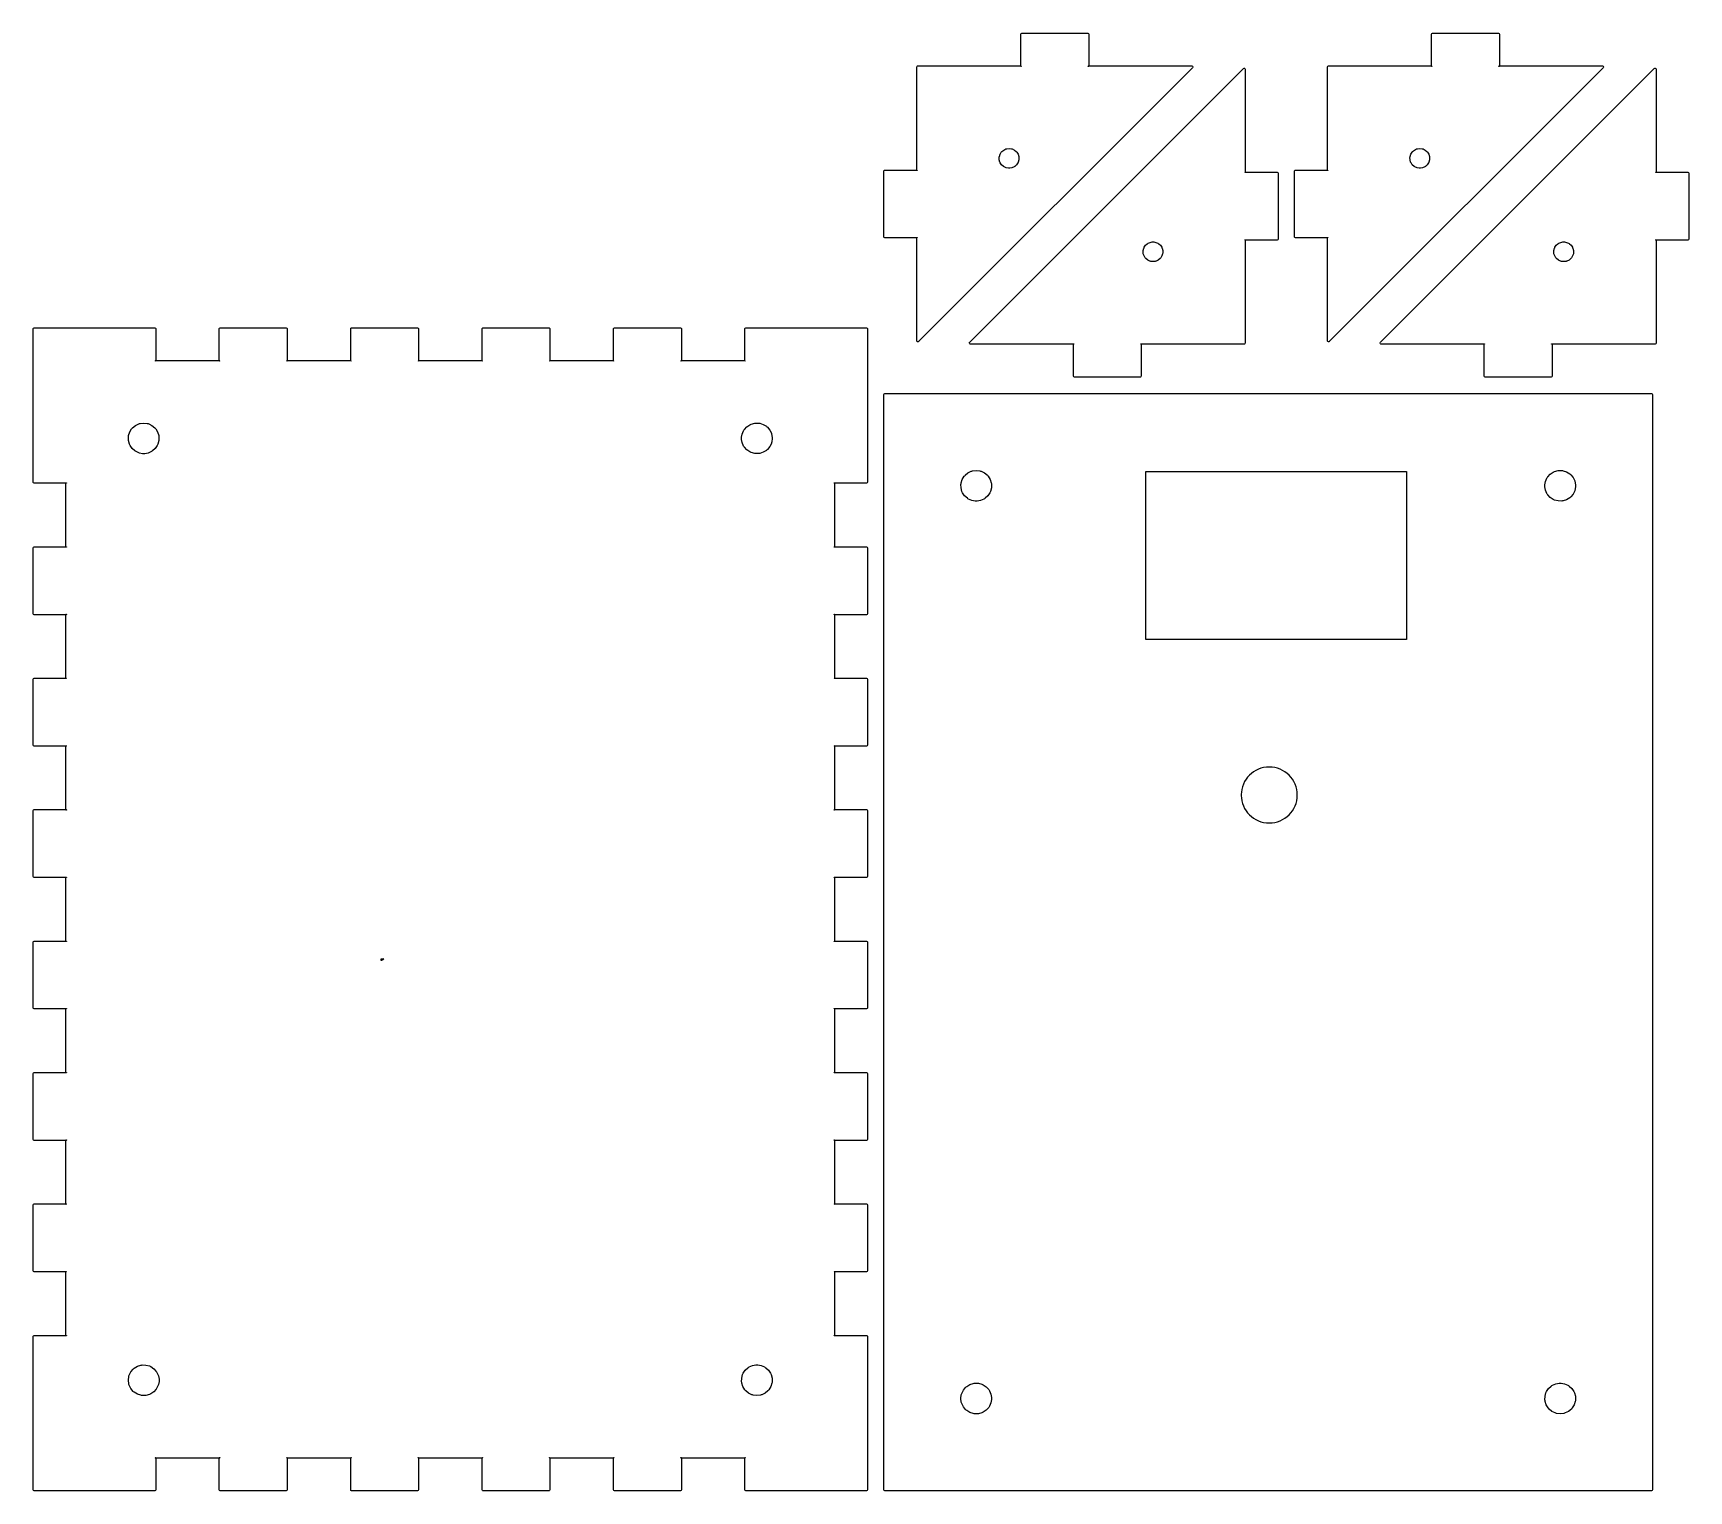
# Model space of a CAD drawing. Extents: x 41 to 832, y 149 to 819.
# Drawn here: x 41.1 to 473.2, y 438.7 to 819 of the extents above; entities that cross this region are included whole.
import ezdxf

# ---------------------------------------------------------------- set-up
doc = ezdxf.new("R2010")
doc.units = 0
doc.layers.add('Page_1', color=7, linetype='CONTINUOUS')

msp = doc.modelspace()

# ---------------------------------------------------------------- linework, layer by layer
at = {"layer": 'Page_1', "color": 7}
for points in [[(343.504186, 810.454186), (343.661221, 810.372211), (343.749991, 810.228836), (343.749991, 810.173959), (343.749991, 810.126019), (343.674879, 809.982642), (343.661229, 809.96876), (272.223831, 738.531359), (272.210181, 738.517484), (272.073614, 738.449234), (272.018864, 738.449234), (271.971014, 738.449234), (271.820804, 738.531209), (271.738889, 738.688222), (271.738889, 738.736147), (271.738889, 765.595986), (271.738889, 765.623136), (271.773089, 765.711869), (271.841339, 765.705119), (271.854989, 765.636869), (271.766234, 765.595844), (271.738859, 765.595844), (263.450101, 765.595844), (263.395351, 765.595844), (263.245194, 765.677751), (263.163264, 765.834824), (263.163264, 765.882749), (263.163264, 783.026902), (263.163264, 783.074842), (263.245194, 783.231852), (263.395404, 783.313763), (263.450154, 783.313763), (271.738911, 783.313763), (271.766286, 783.313763), (271.855049, 783.272761), (271.841399, 783.204481), (271.773149, 783.197506), (271.738949, 783.286295), (271.738949, 783.313444), (271.738949, 810.173341), (271.738949, 810.228226), (271.820864, 810.371602), (271.971074, 810.453574), (272.018924, 810.453574), (298.885611, 810.453574), (298.912986, 810.453574), (299.001741, 810.419517), (298.988091, 810.351237), (298.926666, 810.337354), (298.885641, 810.432959), (298.885641, 810.453202), (298.885641, 818.748745), (298.885641, 818.796685), (298.967571, 818.946882), (299.117781, 819.028851), (299.172531, 819.028851), (316.316694, 819.028851), (316.357719, 819.028851), (316.514761, 818.946882), (316.603501, 818.796685), (316.603501, 818.748745), (316.603501, 810.453202), (316.603501, 810.432959), (316.555651, 810.337354), (316.494226, 810.351237), (316.480576, 810.419517), (316.569346, 810.453574), (316.603546, 810.453574), (343.463416, 810.453574)], [(450.691044, 810.454186), (450.848078, 810.372211), (450.929993, 810.228836), (450.929993, 810.173959), (450.929993, 810.126019), (450.854911, 809.982642), (450.848161, 809.96876), (379.403901, 738.531359), (379.390251, 738.517484), (379.253684, 738.449234), (379.205834, 738.449234), (379.151084, 738.449234), (379.000881, 738.531209), (378.918936, 738.688222), (378.918936, 738.736147), (378.918936, 765.595986), (378.918936, 765.623136), (378.959961, 765.711869), (379.028211, 765.705119), (379.034961, 765.636869), (378.946221, 765.595844), (378.918846, 765.595844), (370.630104, 765.595844), (370.582254, 765.595844), (370.432051, 765.677759), (370.350114, 765.834824), (370.350114, 765.882749), (370.350114, 783.026903), (370.350114, 783.074843), (370.432051, 783.231853), (370.582254, 783.313765), (370.630104, 783.313765), (378.918846, 783.313765), (378.946221, 783.313765), (379.034961, 783.272762), (379.028211, 783.204482), (378.959961, 783.197507), (378.918936, 783.286295), (378.918936, 783.313265), (378.918936, 810.173161), (378.918936, 810.228046), (379.000881, 810.371422), (379.151084, 810.453394), (379.205834, 810.453394), (406.065689, 810.453394), (406.093064, 810.453394), (406.181826, 810.419337), (406.168176, 810.351057), (406.099926, 810.337174), (406.065726, 810.432778), (406.065726, 810.453021), (406.065726, 818.748564), (406.065726, 818.796504), (406.147664, 818.946702), (406.304698, 819.02867), (406.352548, 819.02867), (423.496681, 819.02867), (423.544531, 819.02867), (423.701566, 818.946702), (423.783511, 818.796504), (423.783511, 818.748564), (423.783511, 810.453021), (423.783511, 810.432778), (423.742486, 810.337174), (423.674236, 810.351057), (423.660586, 810.419337), (423.756181, 810.453394), (423.783556, 810.453394), (450.643426, 810.453394)], [(285.70837, 737.876527), (285.558175, 737.965312), (285.47623, 738.115507), (285.47623, 738.163432), (285.47623, 738.211357), (285.54448, 738.354734), (285.55813, 738.361484), (356.995542, 809.805699), (357.009192, 809.819582), (357.152592, 809.887862), (357.200442, 809.887862), (357.248292, 809.887862), (357.398487, 809.805891), (357.487235, 809.655698), (357.487235, 809.600813), (357.487235, 782.740916), (357.487235, 782.713766), (357.44621, 782.625036), (357.37796, 782.631936), (357.36431, 782.700216), (357.453057, 782.741234), (357.487257, 782.741234), (365.776015, 782.741234), (365.81704, 782.741234), (365.974075, 782.65932), (366.05599, 782.509127), (366.05599, 782.454249), (366.05599, 765.310094), (366.05599, 765.262169), (365.974075, 765.111922), (365.81704, 765.023189), (365.776015, 765.023189), (357.487257, 765.023189), (357.453057, 765.023189), (357.36431, 765.064214), (357.37796, 765.132464), (357.44621, 765.146339), (357.487235, 765.050789), (357.487235, 765.023639), (357.487235, 738.163747), (357.487235, 738.115822), (357.398487, 737.965627), (357.248292, 737.876834), (357.200442, 737.876834), (330.34058, 737.876834), (330.30638, 737.876834), (330.217632, 737.917859), (330.231282, 737.986109), (330.299532, 737.999984), (330.340557, 737.904382), (330.340557, 737.877232), (330.340557, 729.588504), (330.340557, 729.540579), (330.258612, 729.390384), (330.108395, 729.308409), (330.053645, 729.308409), (312.909475, 729.308409), (312.861625, 729.308409), (312.70459, 729.390384), (312.622682, 729.540579), (312.622682, 729.588504), (312.622682, 737.877232), (312.622682, 737.904382), (312.663707, 737.999984), (312.725132, 737.986109), (312.745682, 737.917859), (312.650072, 737.876834), (312.622697, 737.876834), (285.762827, 737.876834)], [(392.888395, 737.876527), (392.745002, 737.965312), (392.66308, 738.115507), (392.66308, 738.163432), (392.66308, 738.211357), (392.724505, 738.354734), (392.745055, 738.361484), (464.182452, 809.805699), (464.196102, 809.819582), (464.332632, 809.887862), (464.387307, 809.887862), (464.428332, 809.887862), (464.585375, 809.805891), (464.67413, 809.655698), (464.67413, 809.600813), (464.67413, 782.740916), (464.67413, 782.713766), (464.62628, 782.625036), (464.55803, 782.631936), (464.55128, 782.700216), (464.640057, 782.741234), (464.674257, 782.741234), (472.95613, 782.741234), (473.00398, 782.741234), (473.161015, 782.65932), (473.242967, 782.509127), (473.242967, 782.454249), (473.242967, 765.310094), (473.242967, 765.262169), (473.161015, 765.111922), (473.00398, 765.023189), (472.95613, 765.023189), (464.674257, 765.023189), (464.640057, 765.023189), (464.55128, 765.064214), (464.55803, 765.132464), (464.62628, 765.146339), (464.67413, 765.050789), (464.67413, 765.023639), (464.67413, 738.163747), (464.67413, 738.115822), (464.585375, 737.965627), (464.428332, 737.876834), (464.387307, 737.876834), (437.527445, 737.876834), (437.493245, 737.876834), (437.404505, 737.917859), (437.411255, 737.986109), (437.479505, 737.999984), (437.527355, 737.904382), (437.527355, 737.877232), (437.527355, 729.588504), (437.527355, 729.540579), (437.4386, 729.390384), (437.281572, 729.308409), (437.233722, 729.308409), (420.089545, 729.308409), (420.041695, 729.308409), (419.8915, 729.390384), (419.809547, 729.540579), (419.809547, 729.588504), (419.809547, 737.877232), (419.809547, 737.904382), (419.843747, 737.999984), (419.911997, 737.986109), (419.925647, 737.917859), (419.836907, 737.876834), (419.809532, 737.876834), (392.94286, 737.876834)], [(295.833727, 783.792311), (295.6494, 783.792311), (295.110007, 783.894734), (294.550147, 784.126841), (294.447735, 784.195121), (294.338497, 784.263401), (293.894693, 784.673083), (293.54649, 785.185128), (293.49864, 785.287549), (293.44389, 785.403602), (293.286855, 785.997619), (293.266305, 786.605267), (293.286855, 786.728196), (293.307405, 786.851065), (293.491763, 787.43145), (293.805825, 787.950309), (293.894588, 788.045915), (293.9697, 788.14152), (294.440797, 788.523819), (294.993825, 788.79694), (295.109895, 788.830998), (295.232797, 788.865055), (295.833622, 788.933335), (296.441302, 788.865055), (296.557364, 788.830998), (296.680252, 788.79694), (297.219644, 788.523819), (297.697581, 788.14152), (297.779496, 788.045915), (297.854609, 787.950309), (298.168679, 787.43145), (298.359846, 786.851065), (298.380396, 786.728196), (298.394046, 786.605267), (298.380396, 785.997619), (298.223361, 785.403602), (298.175511, 785.287549), (298.120761, 785.185128), (297.779361, 784.673083), (297.328747, 784.263401), (297.226334, 784.195121), (297.117089, 784.126841), (296.557229, 783.894734), (296.011012, 783.792311)], [(403.013752, 783.792311), (402.836234, 783.792311), (402.290032, 783.894734), (401.73015, 784.126841), (401.627737, 784.195121), (401.518492, 784.263401), (401.06787, 784.673083), (400.7265, 785.185128), (400.67865, 785.287549), (400.623975, 785.403602), (400.466933, 785.997619), (400.453283, 786.605267), (400.473758, 786.728196), (400.487408, 786.851065), (400.67859, 787.43145), (400.99266, 787.950309), (401.074597, 788.045915), (401.14971, 788.14152), (401.627632, 788.523819), (402.173842, 788.79694), (402.289927, 788.830998), (402.412807, 788.865055), (403.013639, 788.933335), (403.621289, 788.865055), (403.744199, 788.830998), (403.860269, 788.79694), (404.406479, 788.523819), (404.877584, 788.14152), (404.959506, 788.045915), (405.041444, 787.950309), (405.355514, 787.43145), (405.546696, 786.851065), (405.567246, 786.728196), (405.580896, 786.605267), (405.560346, 785.997619), (405.410136, 785.403602), (405.362286, 785.287549), (405.307536, 785.185128), (404.959326, 784.673083), (404.508712, 784.263401), (404.406299, 784.195121), (404.297062, 784.126841), (403.744012, 783.894734), (403.197817, 783.792311)], [(333.385661, 764.545214), (333.569996, 764.545214), (334.109381, 764.442794), (334.669234, 764.203874), (334.778486, 764.142374), (334.880899, 764.074124), (335.331543, 763.664437), (335.672906, 763.159207), (335.727656, 763.049977), (335.775506, 762.933922), (335.932541, 762.346717), (335.953091, 761.732258), (335.932541, 761.609325), (335.911991, 761.48646), (335.727633, 760.906133), (335.413563, 760.387208), (335.331641, 760.298423), (335.249696, 760.20288), (334.778584, 759.813706), (334.225564, 759.547396), (334.109486, 759.506371), (333.993416, 759.472321), (333.385766, 759.404071), (332.784927, 759.472321), (332.662047, 759.506371), (332.545977, 759.547396), (331.999737, 759.813706), (331.528639, 760.20288), (331.446717, 760.298423), (331.36478, 760.387208), (331.05071, 760.906133), (330.859542, 761.48646), (330.845892, 761.609325), (330.825342, 761.732258), (330.838992, 762.346717), (330.996027, 762.933922), (331.050702, 763.049977), (331.098552, 763.159207), (331.439945, 763.664437), (331.890559, 764.074124), (331.999797, 764.142374), (332.102217, 764.203874), (332.662099, 764.442794), (333.208294, 764.545214)], [(440.572496, 764.545214), (440.750006, 764.545214), (441.296224, 764.442794), (441.856091, 764.203874), (441.965336, 764.142374), (442.067748, 764.074124), (442.511546, 763.664437), (442.859756, 763.159207), (442.907606, 763.049977), (442.962356, 762.933922), (443.119391, 762.346717), (443.133041, 761.732258), (443.119391, 761.609325), (443.098841, 761.48646), (442.907673, 760.906133), (442.593603, 760.387208), (442.511681, 760.298423), (442.429743, 760.20288), (441.958631, 759.813706), (441.419239, 759.547396), (441.296359, 759.506371), (441.180296, 759.472321), (440.572631, 759.404071), (439.964974, 759.472321), (439.848897, 759.506371), (439.732834, 759.547396), (439.179799, 759.813706), (438.701862, 760.20288), (438.626757, 760.298423), (438.544827, 760.387208), (438.223917, 760.906133), (438.039582, 761.48646), (438.025932, 761.609325), (438.005382, 761.732258), (438.025932, 762.346717), (438.18296, 762.933922), (438.23081, 763.049977), (438.285485, 763.159207), (438.626869, 763.664437), (439.077499, 764.074124), (439.179912, 764.142374), (439.282324, 764.203874), (439.849002, 764.442794), (440.388394, 764.545214)], [(41.416053, 438.690128), (41.368285, 438.690128), (41.211247, 438.772051), (41.129319, 438.929116), (41.129319, 438.977116), (41.129319, 447.545781), (41.129319, 478.980184), (41.129319, 479.035159), (41.211247, 479.185414), (41.368285, 479.267322), (41.416053, 479.267322), (49.70479, 479.267322), (49.732113, 479.267322), (49.820871, 479.226222), (49.807221, 479.157897), (49.738941, 479.151147), (49.704823, 479.239887), (49.704823, 479.267037), (49.704823, 495.844507), (49.704823, 495.871657), (49.738941, 495.96039), (49.807221, 495.95364), (49.820871, 495.88539), (49.732113, 495.84429), (49.70479, 495.84429), (41.416053, 495.84429), (41.368285, 495.84429), (41.211247, 495.926197), (41.129319, 496.083262), (41.129319, 496.124362), (41.129319, 513.275342), (41.129319, 513.323342), (41.211247, 513.480355), (41.368285, 513.56227), (41.416053, 513.56227), (49.70479, 513.56227), (49.732113, 513.56227), (49.820871, 513.52117), (49.807221, 513.45292), (49.738941, 513.44617), (49.704823, 513.534955), (49.704823, 513.562105), (49.704823, 530.13275), (49.704823, 530.166875), (49.738941, 530.255652), (49.807221, 530.241778), (49.820871, 530.173528), (49.732113, 530.132428), (49.70479, 530.132428), (41.416053, 530.132428), (41.368285, 530.132428), (41.211247, 530.221205), (41.129319, 530.371415), (41.129319, 530.419415), (41.129319, 547.563578), (41.129319, 547.618478), (41.211247, 547.768688), (41.368285, 547.85058), (41.416053, 547.85058), (49.70479, 547.85058), (49.732113, 547.85058), (49.820871, 547.80948), (49.807221, 547.741155), (49.738941, 547.727205), (49.704823, 547.822823), (49.704823, 547.849973), (49.704823, 564.420618), (49.704823, 564.454743), (49.738941, 564.543535), (49.807221, 564.52966), (49.820871, 564.468235), (49.732113, 564.420235), (49.70479, 564.420235), (41.416053, 564.420235), (41.368285, 564.420235), (41.211247, 564.509005), (41.129319, 564.659208), (41.129319, 564.707208), (41.129319, 581.851423), (41.129319, 581.906398), (41.211247, 582.056593), (41.368285, 582.138575), (41.416053, 582.138575), (49.70479, 582.138575), (49.732113, 582.138575), (49.820871, 582.097475), (49.807221, 582.029225), (49.738941, 582.022475), (49.704823, 582.111253), (49.704823, 582.138403), (49.704823, 598.715858), (49.704823, 598.743008), (49.738941, 598.831733), (49.807221, 598.824983), (49.820871, 598.756733), (49.732113, 598.715633), (49.70479, 598.715633), (41.416053, 598.715633), (41.368285, 598.715633), (41.211247, 598.797548), (41.129319, 598.954613), (41.129319, 599.002613), (41.129319, 616.146776), (41.129319, 616.194776), (41.211247, 616.351848), (41.368285, 616.433756), (41.416053, 616.433756), (49.70479, 616.433756), (49.732113, 616.433756), (49.820871, 616.392656), (49.807221, 616.324406), (49.738941, 616.310531), (49.704823, 616.406066), (49.704823, 616.433216), (49.704823, 633.003861), (49.704823, 633.031011), (49.738941, 633.126561), (49.807221, 633.112611), (49.820871, 633.044361), (49.732113, 633.003261), (49.70479, 633.003261), (41.416053, 633.003261), (41.368285, 633.003261), (41.211247, 633.092001), (41.129319, 633.242256), (41.129319, 633.290256), (41.129319, 650.434396), (41.129319, 650.489371), (41.211247, 650.639574), (41.368285, 650.721481), (41.416053, 650.721481), (49.70479, 650.721481), (49.732113, 650.721481), (49.820871, 650.687356), (49.807221, 650.612251), (49.738941, 650.605501), (49.704823, 650.694279), (49.704823, 650.721429), (49.704823, 667.298899), (49.704823, 667.326049), (49.738941, 667.421659), (49.807221, 667.401409), (49.820871, 667.339984), (49.732113, 667.298884), (49.70479, 667.298884), (41.416053, 667.298884), (41.368285, 667.298884), (41.211247, 667.380837), (41.129319, 667.531039), (41.129319, 667.579039), (41.129319, 684.723179), (41.129319, 684.778154), (41.211247, 684.928357), (41.368285, 685.010279), (41.416053, 685.010279), (49.70479, 685.010279), (49.732113, 685.010279), (49.820871, 684.969179), (49.807221, 684.900929), (49.738941, 684.894179), (49.704823, 684.982964), (49.704823, 685.010114), (49.704823, 701.580737), (49.704823, 701.614862), (49.738941, 701.703632), (49.807221, 701.696882), (49.820871, 701.628632), (49.732113, 701.580632), (49.70479, 701.580632), (41.416053, 701.580632), (41.368285, 701.580632), (41.211247, 701.669432), (41.129319, 701.826444), (41.129319, 701.874444), (41.129319, 733.301963), (41.129319, 741.877446), (41.129319, 741.925371), (41.211246, 742.082338), (41.368284, 742.164246), (41.416052, 742.164246), (49.99155, 742.164246), (72.850446, 742.164246), (72.898273, 742.164246), (73.04847, 742.082338), (73.137208, 741.925326), (73.137208, 741.877401), (73.137208, 733.588673), (73.137208, 733.561523), (73.089381, 733.47279), (73.027918, 733.486665), (73.014268, 733.548165), (73.103013, 733.58919), (73.137198, 733.58919), (89.70785, 733.58919), (89.735225, 733.58919), (89.830842, 733.548165), (89.817192, 733.486665), (89.748942, 733.47279), (89.707917, 733.561523), (89.707917, 733.588598), (89.707917, 741.877326), (89.707917, 741.925251), (89.789825, 742.082263), (89.940065, 742.164171), (89.99474, 742.164171), (107.138872, 742.164171), (107.186722, 742.164171), (107.336947, 742.082263), (107.425717, 741.925251), (107.425717, 741.877326), (107.425717, 733.588598), (107.425717, 733.561448), (107.384692, 733.472715), (107.316367, 733.48659), (107.302717, 733.54809), (107.39829, 733.589115), (107.425665, 733.589115), (124.00312, 733.589115), (124.030495, 733.589115), (124.119235, 733.54809), (124.105585, 733.48659), (124.037335, 733.472715), (124.003135, 733.561448), (124.003135, 733.588598), (124.003135, 741.877326), (124.003135, 741.925251), (124.08508, 742.082263), (124.235275, 742.164171), (124.283125, 742.164171), (141.427303, 742.164171), (141.475153, 742.164171), (141.632188, 742.082263), (141.720928, 741.925251), (141.720928, 741.877326), (141.720928, 733.588598), (141.720928, 733.561448), (141.673078, 733.472715), (141.604828, 733.48659), (141.598078, 733.54809), (141.686833, 733.589115), (141.721033, 733.589115), (158.291686, 733.589115), (158.319061, 733.589115), (158.407816, 733.54809), (158.401066, 733.48659), (158.332741, 733.472715), (158.291716, 733.561448), (158.291716, 733.589273), (158.291716, 741.878001), (158.291716, 741.925926), (158.373646, 742.082938), (158.523856, 742.164846), (158.578531, 742.164846), (175.722686, 742.164846), (175.770536, 742.164846), (175.920746, 742.082938), (176.009508, 741.925926), (176.009508, 741.878001), (176.009508, 733.589273), (176.009508, 733.562123), (175.961658, 733.47339), (175.900233, 733.487265), (175.886583, 733.548765), (175.975353, 733.58979), (176.009553, 733.58979), (192.580183, 733.58979), (192.607558, 733.58979), (192.703131, 733.548765), (192.689481, 733.487265), (192.621231, 733.47339), (192.580206, 733.562123), (192.580206, 733.589273), (192.580206, 741.878001), (192.580206, 741.925926), (192.668961, 742.082938), (192.819163, 742.164846), (192.873913, 742.164846), (210.011251, 742.164846), (210.059101, 742.164846), (210.216136, 742.082938), (210.298073, 741.925926), (210.298073, 741.878001), (210.298073, 733.589273), (210.298073, 733.562123), (210.257049, 733.47339), (210.188799, 733.487265), (210.175149, 733.548765), (210.270744, 733.58979), (210.298118, 733.58979), (226.875574, 733.58979), (226.902949, 733.58979), (226.991704, 733.548765), (226.978054, 733.487265), (226.909804, 733.47339), (226.875604, 733.562123), (226.875604, 733.589273), (226.875604, 741.878001), (226.875604, 741.925926), (226.957549, 742.082938), (227.107751, 742.164846), (227.155601, 742.164846), (250.021302, 742.164846), (258.589967, 742.164846), (258.637817, 742.164846), (258.794852, 742.082938), (258.876775, 741.925926), (258.876775, 741.878001), (258.876775, 733.302518), (258.876775, 701.875007), (258.876775, 701.827007), (258.794852, 701.669987), (258.637817, 701.581187), (258.589967, 701.581187), (250.30124, 701.581187), (250.273865, 701.581187), (250.178277, 701.629187), (250.198827, 701.697437), (250.260252, 701.704187), (250.301277, 701.615417), (250.301277, 701.581292), (250.301277, 685.010669), (250.301277, 684.983519), (250.260252, 684.894734), (250.198827, 684.901484), (250.178277, 684.969734), (250.273865, 685.010834), (250.30124, 685.010834), (258.589967, 685.010834), (258.637817, 685.010834), (258.794852, 684.928912), (258.876775, 684.778709), (258.876775, 684.723734), (258.876775, 667.579594), (258.876775, 667.531594), (258.794852, 667.381392), (258.637817, 667.299439), (258.589967, 667.299439), (250.30124, 667.299439), (250.273865, 667.299439), (250.178277, 667.340539), (250.198827, 667.401964), (250.260252, 667.422139), (250.301277, 667.326537), (250.301277, 667.299387), (250.301277, 650.721909), (250.301277, 650.694759), (250.260252, 650.605981), (250.198827, 650.612731), (250.178277, 650.687844), (250.273865, 650.721969), (250.30124, 650.721969), (258.589967, 650.721969), (258.637817, 650.721969), (258.794852, 650.640061), (258.876775, 650.489866), (258.876775, 650.434891), (258.876775, 633.290744), (258.876775, 633.242744), (258.794852, 633.092489), (258.637817, 633.003749), (258.589967, 633.003749), (250.30124, 633.003749), (250.273865, 633.003749), (250.178277, 633.044849), (250.198827, 633.113099), (250.260252, 633.127049), (250.301277, 633.031506), (250.301277, 633.004356), (250.301277, 616.433703), (250.301277, 616.406553), (250.260252, 616.311003), (250.198827, 616.324953), (250.178277, 616.393203), (250.273865, 616.434303), (250.30124, 616.434303), (258.589967, 616.434303), (258.637817, 616.434303), (258.794852, 616.352388), (258.876775, 616.195323), (258.876775, 616.147323), (258.876775, 599.003161), (258.876775, 598.955161), (258.794852, 598.798096), (258.637817, 598.716173), (258.589967, 598.716173), (250.30124, 598.716173), (250.273865, 598.716173), (250.178277, 598.757273), (250.198827, 598.825523), (250.260252, 598.832273), (250.301277, 598.743548), (250.301277, 598.716398), (250.301277, 582.13895), (250.301277, 582.1118), (250.260252, 582.023015), (250.198827, 582.029765), (250.178277, 582.098015), (250.273865, 582.139115), (250.30124, 582.139115), (258.589967, 582.139115), (258.637817, 582.139115), (258.794852, 582.057133), (258.876775, 581.906938), (258.876775, 581.851963), (258.876775, 564.707748), (258.876775, 564.659748), (258.794852, 564.509545), (258.637817, 564.420775), (258.589967, 564.420775), (250.30124, 564.420775), (250.273865, 564.420775), (250.178277, 564.468775), (250.198827, 564.530125), (250.260252, 564.544), (250.301277, 564.455208), (250.301277, 564.421083), (250.301277, 547.85043), (250.301277, 547.82328), (250.260252, 547.727663), (250.198827, 547.741538), (250.178277, 547.809863), (250.273865, 547.850963), (250.30124, 547.850963), (258.589967, 547.850963), (258.637817, 547.850963), (258.794852, 547.769063), (258.876775, 547.61886), (258.876775, 547.563885), (258.876775, 530.419722), (258.876775, 530.371722), (258.794852, 530.221505), (258.637817, 530.132728), (258.589967, 530.132728), (250.30124, 530.132728), (250.273865, 530.132728), (250.178277, 530.173828), (250.198827, 530.242078), (250.260252, 530.255952), (250.301277, 530.167175), (250.301277, 530.13305), (250.301277, 513.562405), (250.301277, 513.535255), (250.260252, 513.44647), (250.198827, 513.45322), (250.178277, 513.52147), (250.273865, 513.56257), (250.30124, 513.56257), (258.589967, 513.56257), (258.637817, 513.56257), (258.794852, 513.480655), (258.876775, 513.323642), (258.876775, 513.275642), (258.876775, 496.124662), (258.876775, 496.083562), (258.794852, 495.926497), (258.637817, 495.84459), (258.589967, 495.84459), (250.30124, 495.84459), (250.273865, 495.84459), (250.178277, 495.88569), (250.198827, 495.95394), (250.260252, 495.96069), (250.301277, 495.871957), (250.301277, 495.844807), (250.301277, 479.267337), (250.301277, 479.240187), (250.260252, 479.151447), (250.198827, 479.158197), (250.178277, 479.226522), (250.273865, 479.267622), (250.30124, 479.267622), (258.589967, 479.267622), (258.637817, 479.267622), (258.794852, 479.185714), (258.876775, 479.035459), (258.876775, 478.980484), (258.876775, 447.546081), (258.876775, 438.977416), (258.876775, 438.929416), (258.794852, 438.772351), (258.637817, 438.690428), (258.589967, 438.690428), (250.021302, 438.690428), (227.155601, 438.690428), (227.107751, 438.690428), (226.957549, 438.772351), (226.875604, 438.929416), (226.875604, 438.977416), (226.875604, 447.266143), (226.875604, 447.293293), (226.909804, 447.388903), (226.978054, 447.368653), (226.991704, 447.307228), (226.902949, 447.266128), (226.875574, 447.266128), (210.298118, 447.266128), (210.270744, 447.266128), (210.175149, 447.307228), (210.188799, 447.368653), (210.257049, 447.388903), (210.298073, 447.293293), (210.298073, 447.266143), (210.298073, 438.977416), (210.298073, 438.929416), (210.216136, 438.772351), (210.059101, 438.690428), (210.011251, 438.690428), (192.873913, 438.690428), (192.819163, 438.690428), (192.668961, 438.772351), (192.580206, 438.929416), (192.580206, 438.977416), (192.580206, 447.266143), (192.580206, 447.293293), (192.621231, 447.388903), (192.689481, 447.368653), (192.703131, 447.307228), (192.607558, 447.266128), (192.580183, 447.266128), (176.009553, 447.266128), (175.975353, 447.266128), (175.886583, 447.307228), (175.900233, 447.368653), (175.961658, 447.388903), (176.009508, 447.293293), (176.009508, 447.266143), (176.009508, 438.977416), (176.009508, 438.929416), (175.920746, 438.772351), (175.770536, 438.690428), (175.722686, 438.690428), (158.578531, 438.690428), (158.523856, 438.690428), (158.373646, 438.772351), (158.291716, 438.929416), (158.291716, 438.977416), (158.291716, 447.266143), (158.291716, 447.293293), (158.332741, 447.388903), (158.401066, 447.368653), (158.407816, 447.307228), (158.319061, 447.266128), (158.291686, 447.266128), (141.721033, 447.266128), (141.686833, 447.266128), (141.598078, 447.307228), (141.604828, 447.368653), (141.673078, 447.388903), (141.720928, 447.293293), (141.720928, 447.266143), (141.720928, 438.977416), (141.720928, 438.929416), (141.632188, 438.772351), (141.475153, 438.690428), (141.427303, 438.690428), (124.283125, 438.690428), (124.235275, 438.690428), (124.08508, 438.772351), (124.003135, 438.929416), (124.003135, 438.977416), (124.003135, 447.266143), (124.003135, 447.293293), (124.037335, 447.388903), (124.105585, 447.368653), (124.119235, 447.307228), (124.030495, 447.266128), (124.00312, 447.266128), (107.425665, 447.266128), (107.39829, 447.266128), (107.302717, 447.307228), (107.316367, 447.368653), (107.384692, 447.388903), (107.425717, 447.293293), (107.425717, 447.266143), (107.425717, 438.977416), (107.425717, 438.929416), (107.336947, 438.772351), (107.186722, 438.690428), (107.138872, 438.690428), (89.99474, 438.690428), (89.940065, 438.690428), (89.789825, 438.772351), (89.707917, 438.929416), (89.707917, 438.977416), (89.707917, 447.266143), (89.707917, 447.293293), (89.748942, 447.388903), (89.817192, 447.368653), (89.830842, 447.307228), (89.735225, 447.266128), (89.70785, 447.266128), (73.137198, 447.266128), (73.103013, 447.266128), (73.014268, 447.307228), (73.027918, 447.368653), (73.089381, 447.388903), (73.137208, 447.293293), (73.137208, 447.266143), (73.137208, 438.977416), (73.137208, 438.929416), (73.04847, 438.772351), (72.898273, 438.690428), (72.850446, 438.690428), (49.99155, 438.690428)], [(263.395711, 438.690128), (263.245494, 438.772051), (263.163571, 438.929116), (263.163571, 438.977116), (263.163571, 724.726773), (263.163571, 724.781073), (263.245494, 724.938138), (263.395711, 725.020053), (263.450461, 725.020053), (463.479312, 725.020053), (463.527162, 725.020053), (463.67738, 724.938138), (463.76612, 724.781073), (463.76612, 724.726773), (463.76612, 438.977116), (463.76612, 438.929116), (463.67738, 438.772051), (463.527162, 438.690128), (463.479312, 438.690128), (263.450461, 438.690128)], [(69.709718, 709.302915), (68.863093, 709.466797), (67.989162, 709.83546), (67.825296, 709.937887), (67.668262, 710.040307), (66.965014, 710.682082), (66.432462, 711.467317), (66.357359, 711.644842), (66.275429, 711.822359), (66.02963, 712.737201), (66.002323, 713.679434), (66.02963, 713.870601), (66.056953, 714.061806), (66.35054, 714.963036), (66.842131, 715.78232), (66.971852, 715.925705), (67.094752, 716.069098), (67.825306, 716.669915), (68.685586, 717.08642), (68.869932, 717.141395), (69.047448, 717.19637), (69.989662, 717.305593), (70.931879, 717.19637), (71.123044, 717.141395), (71.300569, 717.08642), (72.154046, 716.669915), (72.884587, 716.069098), (73.014343, 715.925705), (73.137206, 715.78232), (73.628812, 714.963036), (73.92238, 714.061806), (73.94974, 713.870601), (73.9771, 713.679434), (73.94974, 712.737201), (73.710735, 711.822359), (73.628833, 711.644842), (73.54689, 711.467317), (73.014364, 710.682082), (72.317934, 710.040307), (72.154065, 709.937887), (71.997027, 709.83546), (71.123059, 709.466797), (70.276435, 709.302915)], [(226.014477, 713.590724), (226.178337, 714.430476), (226.540204, 715.304413), (226.649449, 715.468296), (226.751854, 715.625308), (227.393644, 716.328583), (228.178826, 716.861143), (228.356358, 716.943028), (228.527043, 717.024958), (229.441938, 717.26393), (230.390973, 717.29108), (230.58898, 717.256955), (230.77333, 717.236105), (231.674575, 716.942518), (232.487057, 716.45093), (232.637267, 716.328073), (232.780645, 716.198308), (233.374652, 715.467786), (233.797974, 714.614301), (233.852649, 714.429966), (233.907399, 714.245631), (234.016629, 713.303384), (233.907399, 712.361211), (233.852649, 712.170014), (233.797974, 711.992482), (233.374652, 711.139049), (232.780645, 710.401657), (232.637267, 710.278784), (232.487057, 710.155897), (231.674575, 709.664317), (230.77333, 709.370677), (230.58898, 709.343452), (230.390973, 709.316302), (229.441938, 709.343452), (228.527043, 709.582342), (228.356358, 709.664325), (228.178826, 709.746232), (227.393644, 710.278799), (226.751854, 710.982052), (226.649449, 711.139057), (226.540204, 711.296129), (226.178337, 712.176906), (226.014477, 713.023544)], [(286.978322, 696.917643), (286.131692, 697.081473), (285.257755, 697.450203), (285.10072, 697.552623), (284.943685, 697.655043), (284.2336, 698.303665), (283.701048, 699.082008), (283.619125, 699.259518), (283.54402, 699.437028), (283.305056, 700.35196), (283.270856, 701.300957), (283.305056, 701.492147), (283.332431, 701.683292), (283.619193, 702.584567), (284.110788, 703.397079), (284.240515, 703.540434), (284.363403, 703.683819), (285.100795, 704.284659), (285.947417, 704.707974), (286.13176, 704.755974), (286.31611, 704.817474), (287.258327, 704.926711), (288.207354, 704.817474), (288.391704, 704.755974), (288.569222, 704.707974), (289.422669, 704.284659), (290.160054, 703.683819), (290.289796, 703.540434), (290.412669, 703.397079), (290.904263, 702.584567), (291.191033, 701.683292), (291.218408, 701.492147), (291.252608, 701.300957), (291.218408, 700.35196), (290.979451, 699.437028), (290.904338, 699.259518), (290.822423, 699.082008), (290.283031, 698.303665), (289.586611, 697.655043), (289.422744, 697.552623), (289.265709, 697.450203), (288.384947, 697.081473), (287.545149, 696.917643)], [(331.555587, 704.634309), (399.535628, 704.634309), (399.535628, 660.840343), (331.555587, 660.840343)], [(435.663448, 701.205392), (435.827308, 702.052022), (436.189175, 702.919104), (436.298413, 703.083002), (436.400833, 703.246831), (437.042622, 703.943244), (437.827797, 704.475796), (438.0053, 704.557734), (438.176, 704.639671), (439.097742, 704.878696), (440.046777, 704.905846), (440.237959, 704.878696), (440.429119, 704.851546), (441.323531, 704.564814), (442.136021, 704.073211), (442.429608, 703.820604), (443.030441, 703.083212), (443.453756, 702.229749), (443.508506, 702.045362), (443.556356, 701.861019), (443.665601, 700.918847), (443.556356, 699.976622), (443.508506, 699.792272), (443.453756, 699.614777), (443.030441, 698.75449), (442.429608, 698.01709), (442.286238, 697.89418), (442.136021, 697.771315), (441.323531, 697.279698), (440.429119, 696.986148), (440.237959, 696.965898), (440.046777, 696.931773), (439.097742, 696.965898), (438.176, 697.204916), (438.0053, 697.279983), (437.827797, 697.361921), (437.042622, 697.894465), (436.400833, 698.597703), (436.298413, 698.754768), (436.189175, 698.918605), (435.827308, 699.792557), (435.663448, 700.639187)], [(73.997476, 467.550495), (73.997476, 467.27055), (73.826771, 466.423913), (73.458079, 465.550028), (73.355667, 465.386138), (73.253256, 465.229126), (72.611447, 464.532683), (71.826273, 463.993336), (71.655568, 463.911346), (71.478089, 463.836271), (70.563171, 463.590459), (69.614131, 463.563309), (69.422959, 463.590459), (69.231784, 463.624584), (68.330541, 463.911316), (67.518056, 464.402933), (67.367846, 464.525858), (67.224469, 464.648716), (66.623635, 465.386108), (66.207149, 466.23957), (66.152504, 466.423883), (66.097911, 466.608233), (65.988668, 467.55729), (66.097911, 468.499522), (66.152504, 468.677032), (66.207149, 468.861367), (66.623635, 469.714829), (67.224469, 470.452222), (67.367846, 470.575064), (67.518056, 470.697997), (68.330541, 471.196417), (69.231784, 471.483164), (69.422959, 471.510314), (69.614131, 471.537464), (70.563171, 471.510314), (71.478089, 471.271319), (71.655568, 471.189434), (71.826273, 471.107497), (72.611447, 470.574877), (73.253256, 469.871707), (73.355667, 469.714642), (73.458079, 469.550812), (73.826771, 468.676852), (73.997476, 467.837033)], [(230.295393, 471.551496), (231.14203, 471.387599), (232.015952, 471.025762), (232.179812, 470.916517), (232.336847, 470.814097), (233.033275, 470.172292), (233.572652, 469.387132), (233.654582, 469.2096), (233.729687, 469.03893), (233.975484, 468.124005), (234.002859, 467.16813), (233.975484, 466.983818), (233.948109, 466.792643), (233.654507, 465.891376), (233.16292, 465.078886), (233.040025, 464.935523), (232.910297, 464.792123), (232.17973, 464.191306), (231.319465, 463.767991), (231.141948, 463.713016), (230.957598, 463.658116), (230.015388, 463.555696), (229.073171, 463.658116), (228.888836, 463.713016), (228.704478, 463.767991), (227.851039, 464.191306), (227.113654, 464.792123), (226.867834, 465.078886), (226.376261, 465.891376), (226.082667, 466.792643), (226.055292, 466.983818), (226.027917, 467.16813), (226.055292, 468.124005), (226.294249, 469.03893), (226.376186, 469.2096), (226.458124, 469.387132), (226.990684, 470.172292), (227.693936, 470.814097), (227.850964, 470.916517), (228.014816, 471.025762), (228.881936, 471.387599), (229.728558, 471.551496)], [(291.266048, 462.511742), (291.102196, 461.665097), (290.726686, 460.784342), (290.624258, 460.62733), (290.521846, 460.47025), (289.880064, 459.76699), (289.101699, 459.23443), (288.924196, 459.152537), (288.746671, 459.070607), (287.831777, 458.831643), (286.882735, 458.804493), (286.691552, 458.824668), (286.500385, 458.858793), (285.599125, 459.15238), (284.78665, 459.637157), (284.643258, 459.766832), (284.499888, 459.88978), (283.899055, 460.627172), (283.47574, 461.480597), (283.42789, 461.658122), (283.366465, 461.842457), (283.257228, 462.791506), (283.366465, 463.733686), (283.42789, 463.918014), (283.47574, 464.102409), (283.899055, 464.955848), (284.499888, 465.686371), (284.643258, 465.816121), (284.78665, 465.939046), (285.599125, 466.43058), (286.500385, 466.724228), (286.691552, 466.751378), (286.882735, 466.771553), (287.831777, 466.751378), (288.746671, 466.51248), (288.924196, 466.43049), (289.101699, 466.34859), (289.880064, 465.816031), (290.521846, 465.112763), (290.624258, 464.948941), (290.726686, 464.791876), (291.102196, 463.917924), (291.266048, 463.071339)], [(439.944349, 466.792643), (440.790971, 466.628768), (441.664916, 466.260098), (441.828784, 466.15086), (441.992643, 466.048441), (442.682223, 465.406673), (443.221616, 464.628301), (443.303538, 464.450791), (443.385483, 464.280069), (443.624441, 463.365166), (443.651816, 462.416132), (443.631266, 462.218094), (443.597066, 462.033767), (443.303463, 461.125719), (442.811891, 460.313237), (442.688981, 460.169845), (442.566093, 460.026475), (441.828709, 459.42565), (440.975254, 459.009137), (440.790896, 458.947713), (440.606561, 458.899713), (439.664352, 458.790475), (438.722134, 458.899713), (438.537784, 458.947713), (438.353442, 459.009137), (437.500002, 459.42565), (436.769442, 460.026475), (436.51682, 460.313237), (436.025225, 461.125719), (435.731645, 462.033767), (435.70427, 462.218094), (435.676895, 462.416132), (435.70427, 463.365166), (435.94325, 464.280069), (436.02518, 464.450791), (436.107103, 464.628301), (436.639655, 465.406673), (437.342915, 466.048441), (437.506775, 466.15086), (437.66381, 466.260098), (438.537732, 466.628768), (439.384362, 466.792643)]]:
    msp.add_lwpolyline(points, close=True, dxfattribs=at)
for points in [[(363.734425, 627.548993), (363.481803, 627.548993), (362.983406, 627.521843), (362.259671, 627.412613), (361.556434, 627.228278), (360.887329, 626.982495), (360.245539, 626.675213), (359.644684, 626.306543), (359.077992, 625.890053), (358.559112, 625.418948), (358.088007, 624.900038), (357.67151, 624.340164), (357.302832, 623.732514), (356.99558, 623.097549), (356.749767, 622.421619), (356.572272, 621.725192), (356.46302, 620.994662), (356.435645, 620.49625), (356.435645, 620.25046)], [(371.033168, 620.25028), (371.033168, 620.49607), (371.005793, 620.994482), (370.896548, 621.725012), (370.712221, 622.421439), (370.466409, 623.097369), (370.159156, 623.732334), (369.797304, 624.339984), (369.373989, 624.899858), (368.902891, 625.418783), (368.383989, 625.889873), (367.824137, 626.306363), (367.223282, 626.675033), (366.581485, 626.982315), (365.912387, 627.228105), (365.209143, 627.412433), (364.4854, 627.521663), (363.987018, 627.548813), (363.734365, 627.548813)], [(356.435705, 620.25028), (356.435705, 619.99765), (356.46308, 619.499245), (356.572325, 618.768663), (356.749827, 618.072235), (356.99564, 617.396306), (357.302877, 616.761341), (357.67157, 616.160501), (358.08806, 615.593794), (358.559164, 615.074944), (359.078052, 614.603801), (359.644737, 614.187364), (360.245591, 613.818642), (360.887389, 613.511427), (361.556486, 613.265637), (362.259731, 613.088112), (362.983458, 612.972004), (363.481863, 612.951754), (363.734485, 612.951754)], [(363.734425, 612.951552), (363.987078, 612.951552), (364.485468, 612.971727), (365.209203, 613.087842), (365.912447, 613.265367), (366.581545, 613.511164), (367.223342, 613.818364), (367.824197, 614.187094), (368.384049, 614.603524), (368.902951, 615.074674), (369.374049, 615.593524), (369.797371, 616.160231), (370.159216, 616.761063), (370.466469, 617.396028), (370.712281, 618.071958), (370.896608, 618.768393), (371.005861, 619.498975), (371.033236, 619.997387), (371.033236, 620.250047)], [(131.89599, 577.373819), (131.89599, 577.138837)]]:
    msp.add_lwpolyline(points, dxfattribs=at)
for points in [[(132.678105, 577.484857), (132.41589, 577.456507), (132.155363, 577.419157), (131.89599, 577.373819)], [(131.89599, 577.138837), (132.175005, 577.147462), (132.43884, 577.268744), (132.678105, 577.484857)]]:
    msp.add_open_spline(points, degree=3, dxfattribs=at)

doc.saveas('drawing.dxf')
